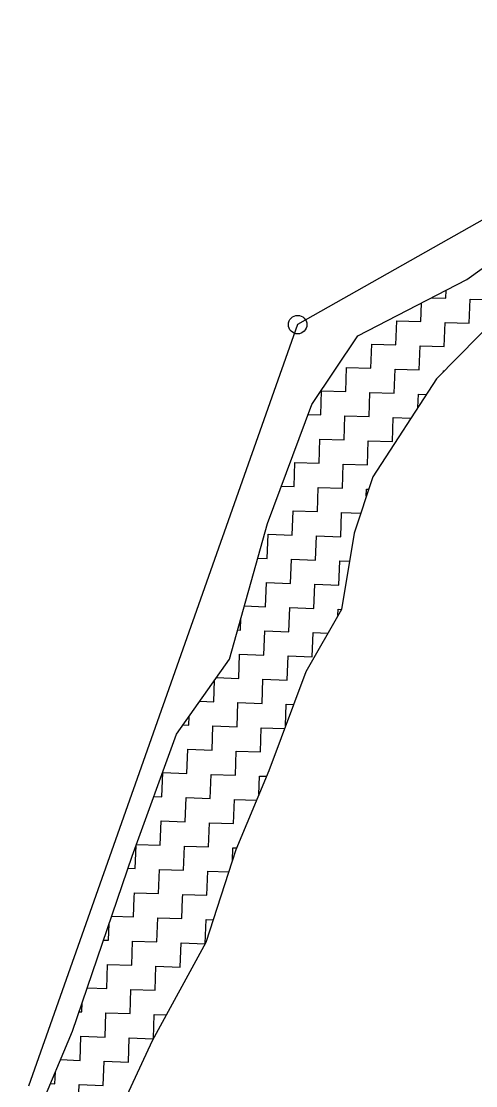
# Model space of a CAD drawing. Header units: metres. Extents: x 287345 to 291891, y 1993918 to 1999987.
# Drawn here: x 287693.9 to 287882.8, y 1998460.8 to 1998903.2 of the extents above; entities that cross this region are included whole.
import ezdxf

# ---------------------------------------------------------------- set-up
doc = ezdxf.new("R2010")
doc.units = ezdxf.units.M
doc.header["$MEASUREMENT"] = 0
doc.layers.add('POLY_HATCH', color=12, linetype='Continuous')
doc.layers.add('V_BOUND_LINE', color=7, linetype='Continuous')

msp = doc.modelspace()

# ---------------------------------------------------------------- linework, layer by layer
msp.add_circle((287808.8, 1998777.12), 3.85)
at = {"layer": 'POLY_HATCH'}
for p, q in [((287879.16, 1998795.8), (287939.11, 1998839.54)), ((287833.84, 1998772.4), (287879.16, 1998795.8)), ((287898.24, 1998786.82), (287866.51, 1998754.59)), ((287814.76, 1998743.89), (287833.84, 1998772.4)), ((287866.51, 1998754.59), (287840.04, 1998713.84)), ((287796.33, 1998694.51), (287814.76, 1998743.89)), ((287840.04, 1998713.84), (287832.26, 1998690.49)), ((287780.42, 1998638.1), (287796.33, 1998694.51)), ((287832.26, 1998690.49), (287826.97, 1998658.72)), ((287826.97, 1998658.72), (287812.15, 1998632.84)), ((287758.47, 1998606.92), (287780.42, 1998638.1)), ((287812.15, 1998632.84), (287796.79, 1998591.7)), ((287739.98, 1998556.16), (287758.47, 1998606.92)), ((287796.79, 1998591.7), (287783.11, 1998558.83)), ((287715.16, 1998483.39), (287739.98, 1998556.16)), ((287783.11, 1998558.83), (287770.62, 1998520.36)), ((287770.62, 1998520.36), (287748.32, 1998479.47)), ((287693.9, 1998432.72), (287715.16, 1998483.39)), ((287748.32, 1998479.47), (287727.26, 1998434.35))]:
    msp.add_line(p, q, dxfattribs=at)
at = {"layer": 'POLY_HATCH', "linetype": 'Continuous'}
for p, q in [((287870.46, 1998788.08), (287870.58, 1998791.37)), ((287860.05, 1998778.38), (287860.33, 1998786.07)), ((287864.61, 1998788.29), (287870.46, 1998788.08)), ((287880.16, 1998777.67), (287880.52, 1998787.73)), ((287880.52, 1998787.73), (287890.57, 1998787.37)), ((287849.64, 1998768.68), (287850, 1998778.74)), ((287850, 1998778.74), (287860.05, 1998778.38)), ((287869.75, 1998767.97), (287870.11, 1998778.03)), ((287870.11, 1998778.03), (287880.16, 1998777.67)), ((287839.23, 1998758.99), (287839.59, 1998769.04)), ((287839.59, 1998769.04), (287849.64, 1998768.68)), ((287859.34, 1998758.27), (287859.7, 1998768.33)), ((287859.7, 1998768.33), (287869.75, 1998767.97)), ((287828.82, 1998749.29), (287829.18, 1998759.34)), ((287829.18, 1998759.34), (287839.23, 1998758.99)), ((287848.93, 1998748.58), (287849.29, 1998758.63)), ((287849.29, 1998758.63), (287859.34, 1998758.27)), ((287869.38, 1998757.51), (287869.4, 1998757.92)), ((287869.4, 1998757.92), (287869.77, 1998757.91)), ((287818.41, 1998739.59), (287818.77, 1998749.64)), ((287818.77, 1998749.64), (287828.82, 1998749.29)), ((287838.52, 1998738.88), (287838.88, 1998748.93)), ((287838.88, 1998748.93), (287848.93, 1998748.58)), ((287858.79, 1998742.71), (287858.99, 1998748.22)), ((287858.99, 1998748.22), (287862.29, 1998748.1)), ((287813.22, 1998739.77), (287818.41, 1998739.59)), ((287828.11, 1998729.18), (287828.47, 1998739.23)), ((287828.47, 1998739.23), (287838.52, 1998738.88)), ((287848.22, 1998728.47), (287848.58, 1998738.52)), ((287848.58, 1998738.52), (287855.9, 1998738.26)), ((287817.7, 1998719.48), (287818.06, 1998729.53)), ((287818.06, 1998729.53), (287828.11, 1998729.18)), ((287837.81, 1998718.77), (287838.17, 1998728.82)), ((287838.17, 1998728.82), (287848.22, 1998728.47)), ((287807.29, 1998709.78), (287807.65, 1998719.84)), ((287807.65, 1998719.84), (287817.7, 1998719.48)), ((287827.4, 1998709.07), (287827.76, 1998719.12)), ((287827.76, 1998719.12), (287837.81, 1998718.77)), ((287802.09, 1998709.97), (287807.29, 1998709.78)), ((287816.99, 1998699.37), (287817.34, 1998709.43)), ((287817.34, 1998709.43), (287827.4, 1998709.07)), ((287837.35, 1998705.77), (287837.45, 1998708.71)), ((287837.45, 1998708.71), (287838.32, 1998708.68)), ((287806.58, 1998689.67), (287806.93, 1998699.73)), ((287806.93, 1998699.73), (287816.99, 1998699.37)), ((287826.69, 1998688.96), (287827.04, 1998699.02)), ((287827.04, 1998699.02), (287835.01, 1998698.73)), ((287796.17, 1998679.97), (287796.52, 1998690.03)), ((287796.52, 1998690.03), (287806.58, 1998689.67)), ((287816.28, 1998679.26), (287816.63, 1998689.32)), ((287816.63, 1998689.32), (287826.69, 1998688.96)), ((287792.27, 1998680.11), (287796.17, 1998679.97)), ((287805.87, 1998669.56), (287806.22, 1998679.62)), ((287806.22, 1998679.62), (287816.28, 1998679.26)), ((287825.98, 1998668.85), (287826.33, 1998678.91)), ((287826.33, 1998678.91), (287830.31, 1998678.77)), ((287795.46, 1998659.86), (287795.81, 1998669.92)), ((287795.81, 1998669.92), (287805.87, 1998669.56)), ((287815.57, 1998659.15), (287815.92, 1998669.21)), ((287815.92, 1998669.21), (287825.98, 1998668.85)), ((287786.65, 1998660.18), (287795.46, 1998659.86)), ((287805.16, 1998649.45), (287805.51, 1998659.51)), ((287805.51, 1998659.51), (287815.57, 1998659.15)), ((287825.53, 1998656.21), (287825.62, 1998658.8)), ((287825.62, 1998658.8), (287826.97, 1998658.75)), ((287785.05, 1998650.17), (287785.22, 1998655.12)), ((287783.84, 1998650.21), (287785.05, 1998650.17)), ((287794.75, 1998639.76), (287795.1, 1998649.81)), ((287795.1, 1998649.81), (287805.16, 1998649.45)), ((287814.85, 1998639.04), (287815.21, 1998649.1)), ((287815.21, 1998649.1), (287821.33, 1998648.88)), ((287784.34, 1998630.06), (287784.69, 1998640.11)), ((287784.69, 1998640.11), (287794.75, 1998639.76)), ((287804.44, 1998629.35), (287804.8, 1998639.4)), ((287804.8, 1998639.4), (287814.85, 1998639.04)), ((287774.99, 1998630.39), (287784.34, 1998630.06)), ((287773.92, 1998620.36), (287774.24, 1998629.32)), ((287794.03, 1998619.65), (287794.39, 1998629.7)), ((287794.39, 1998629.7), (287804.44, 1998629.35)), ((287768.07, 1998620.57), (287773.92, 1998620.36)), ((287783.62, 1998609.95), (287783.98, 1998620)), ((287783.98, 1998620), (287794.03, 1998619.65)), ((287803.77, 1998610.42), (287804.09, 1998619.29)), ((287804.09, 1998619.29), (287807.05, 1998619.19)), ((287763.51, 1998610.66), (287763.64, 1998614.27)), ((287761.16, 1998610.74), (287763.51, 1998610.66)), ((287773.21, 1998600.25), (287773.57, 1998610.3)), ((287773.57, 1998610.3), (287783.62, 1998609.95)), ((287793.32, 1998599.54), (287793.68, 1998609.59)), ((287793.68, 1998609.59), (287803.34, 1998609.25)), ((287762.8, 1998590.55), (287763.16, 1998600.6)), ((287763.16, 1998600.6), (287773.21, 1998600.25)), ((287782.91, 1998589.84), (287783.27, 1998599.89)), ((287783.27, 1998599.89), (287793.32, 1998599.54)), ((287752.39, 1998580.85), (287752.75, 1998590.91)), ((287752.75, 1998590.91), (287762.8, 1998590.55)), ((287772.5, 1998580.14), (287772.86, 1998590.19)), ((287772.86, 1998590.19), (287782.91, 1998589.84)), ((287792.7, 1998581.87), (287792.97, 1998589.48)), ((287792.97, 1998589.48), (287795.82, 1998589.38)), ((287749.02, 1998580.97), (287752.39, 1998580.85)), ((287762.09, 1998570.44), (287762.45, 1998580.5)), ((287762.45, 1998580.5), (287772.5, 1998580.14)), ((287782.2, 1998569.73), (287782.56, 1998579.78)), ((287782.56, 1998579.78), (287791.69, 1998579.46)), ((287751.68, 1998560.74), (287752.04, 1998570.8)), ((287752.04, 1998570.8), (287762.09, 1998570.44)), ((287771.79, 1998560.03), (287772.15, 1998570.09)), ((287772.15, 1998570.09), (287782.2, 1998569.73)), ((287741.27, 1998551.04), (287741.61, 1998560.62)), ((287741.78, 1998561.09), (287751.68, 1998560.74)), ((287761.38, 1998550.33), (287761.74, 1998560.39)), ((287761.74, 1998560.39), (287771.79, 1998560.03)), ((287781.66, 1998554.35), (287781.84, 1998559.68)), ((287781.84, 1998559.68), (287783.44, 1998559.62)), ((287738.28, 1998551.15), (287741.27, 1998551.04)), ((287750.97, 1998540.63), (287751.33, 1998550.69)), ((287751.33, 1998550.69), (287761.38, 1998550.33)), ((287771.08, 1998539.92), (287771.43, 1998549.98)), ((287771.43, 1998549.98), (287780.14, 1998549.67)), ((287740.56, 1998530.94), (287740.84, 1998538.96)), ((287740.84, 1998538.96), (287740.92, 1998540.99)), ((287740.92, 1998540.99), (287750.97, 1998540.63)), ((287760.67, 1998530.22), (287760.97, 1998538.73)), ((287760.97, 1998538.73), (287761.02, 1998540.28)), ((287761.02, 1998540.28), (287771.08, 1998539.92)), ((287731.49, 1998531.26), (287740.56, 1998530.94)), ((287750.26, 1998520.52), (287750.61, 1998530.58)), ((287750.61, 1998530.58), (287760.67, 1998530.22)), ((287770.37, 1998519.9), (287770.72, 1998529.87)), ((287770.72, 1998529.87), (287773.68, 1998529.76)), ((287730.15, 1998521.24), (287730.39, 1998528.03)), ((287728.1, 1998521.31), (287730.15, 1998521.24)), ((287739.85, 1998510.83), (287740.2, 1998520.88)), ((287740.2, 1998520.88), (287750.26, 1998520.52)), ((287759.96, 1998510.11), (287760.31, 1998520.17)), ((287760.31, 1998520.17), (287770.32, 1998519.81)), ((287729.44, 1998501.13), (287729.79, 1998511.18)), ((287729.79, 1998511.18), (287739.85, 1998510.83)), ((287749.55, 1998500.42), (287749.9, 1998510.47)), ((287749.9, 1998510.47), (287759.96, 1998510.11)), ((287721.31, 1998501.41), (287729.44, 1998501.13)), ((287739.14, 1998490.72), (287739.49, 1998500.77)), ((287739.49, 1998500.77), (287749.55, 1998500.42)), ((287719.03, 1998491.43), (287719.16, 1998495.1)), ((287717.92, 1998491.47), (287719.03, 1998491.43)), ((287728.73, 1998481.02), (287729.08, 1998491.07)), ((287729.08, 1998491.07), (287739.14, 1998490.72)), ((287748.84, 1998480.41), (287749.19, 1998490.36)), ((287749.19, 1998490.36), (287754.17, 1998490.19)), ((287718.32, 1998471.32), (287718.67, 1998481.37)), ((287718.67, 1998481.37), (287728.73, 1998481.02)), ((287738.42, 1998470.61), (287738.78, 1998480.66)), ((287738.78, 1998480.66), (287748.78, 1998480.31)), ((287710.22, 1998471.61), (287718.32, 1998471.32)), ((287728.01, 1998460.91), (287728.37, 1998470.96)), ((287728.37, 1998470.96), (287738.42, 1998470.61)), ((287707.91, 1998461.62), (287708.08, 1998466.5)), ((287706.06, 1998461.69), (287707.91, 1998461.62)), ((287717.6, 1998451.21), (287717.96, 1998461.27)), ((287717.96, 1998461.27), (287728.01, 1998460.91))]:
    msp.add_line(p, q, dxfattribs=at)
at = {"layer": 'V_BOUND_LINE'}
for p, q in [((288031.22, 1998903.19), (287808.8, 1998777.12)), ((287808.8, 1998777.12), (287696.89, 1998460.64))]:
    msp.add_line(p, q, dxfattribs=at)

doc.saveas('drawing.dxf')
